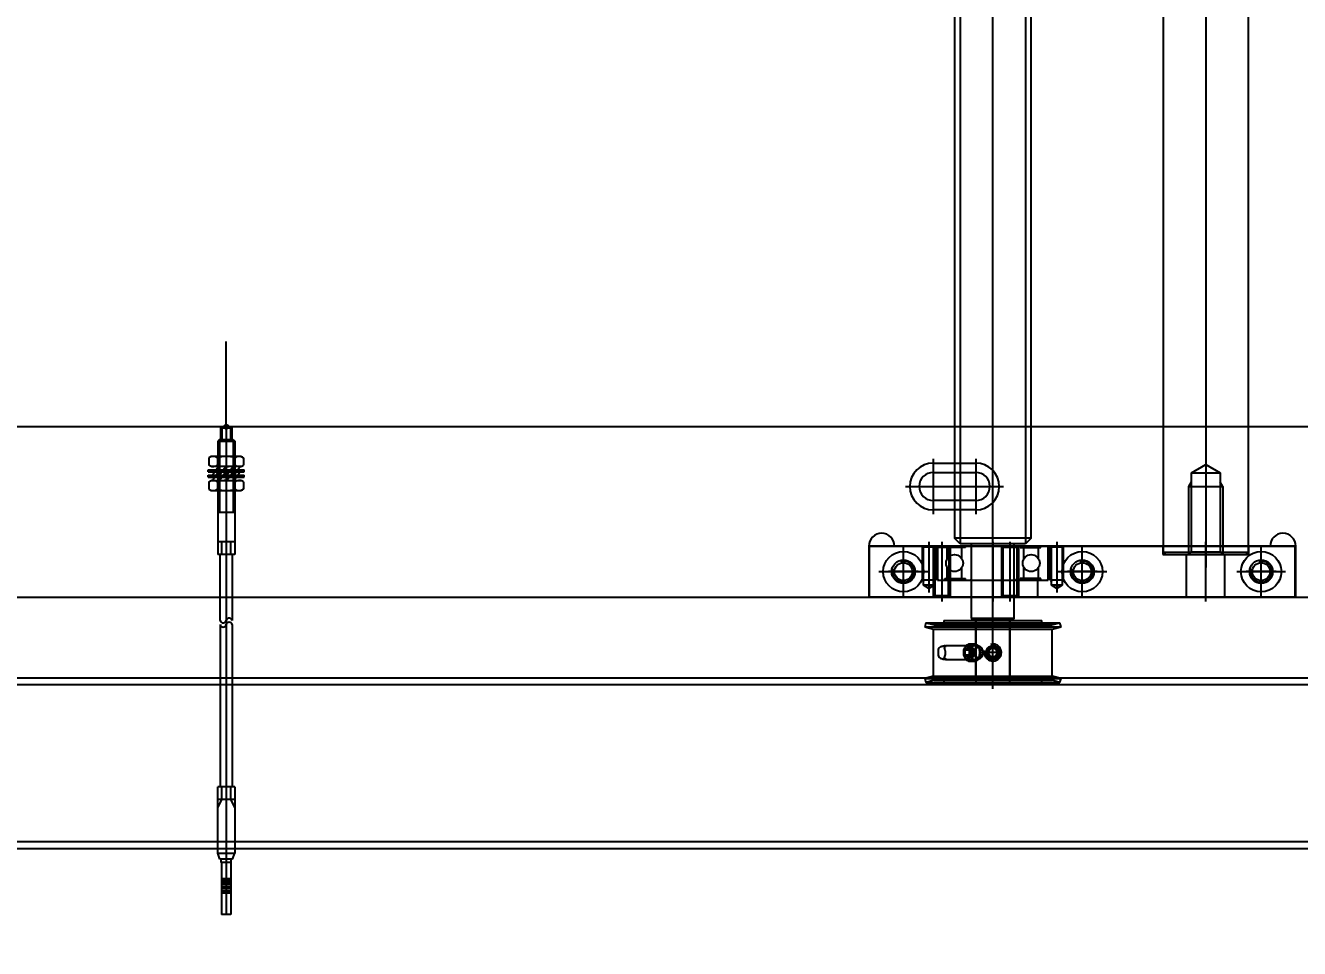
# Model space of a CAD drawing. Header units: inches. Extents: x 0 to 77285, y -118 to 40065.
# Drawn here: x 15942.5 to 16241.6, y 25312.1 to 25528.8 of the extents above; entities that cross this region are included whole.
import ezdxf

# ---------------------------------------------------------------- set-up
doc = ezdxf.new("R2010")
doc.units = ezdxf.units.IN
doc.header["$LTSCALE"] = 5
doc.header["$MEASUREMENT"] = 0
doc.layers.add('A', color=8, linetype='Continuous')
doc.styles.add('SCI', font='')
doc.styles.get('SCI').set_extended_font_data('Gulim')
doc.dimstyles.new('SCH', dxfattribs={"dimtxt": 2.5, "dimasz": 2, "dimexe": 1.25, "dimexo": 0.625, "dimtad": 1, "dimdec": 8, "dimtxsty": 'SCI', "dimcen": 2.5, "dimclrd": 4, "dimclre": 4, "dimclrt": 7, "dimadec": 8, "dimazin": 2, "dimtfac": 1, "dimtdec": 8, "dimtmove": 0, "dimatfit": 3, "dimfxl": 1, "dimarcsym": 0})

# ---------------------------------------------------------------- blocks, each defined once
blk = doc.blocks.new('A$Cc399747e')
for p, q in [((1292.71, 944.28), (1292.71, 956.48)), ((1292.71, 956.48), (1294.91, 956.48)), ((1293.81, 842), (1293.81, 956.48)), ((1294.91, 944.28), (1294.91, 956.48)), ((1292.71, 951.48), (1294.91, 951.48)), ((1292.71, 950.98), (1294.91, 950.98)), ((1292.71, 950.48), (1294.91, 950.48)), ((1292.71, 949.98), (1294.91, 949.98)), ((1292.71, 949.48), (1294.91, 949.48)), ((1292.71, 948.98), (1294.91, 948.98)), ((1292.71, 948.48), (1294.91, 948.48)), ((1292.71, 948.08), (1294.91, 948.08)), ((1292.31, 943.48), (1291.81, 942.11)), ((1292.31, 943.48), (1295.31, 943.48)), ((1292.61, 944.28), (1292.61, 943.48)), ((1292.61, 944.28), (1295.01, 944.28)), ((1295.01, 944.28), (1295.01, 943.48)), ((1295.31, 943.48), (1295.81, 942.11)), ((1295.81, 942.11), (1291.81, 942.11)), ((1291.81, 926.48), (1291.81, 942.11)), ((1295.81, 942.11), (1295.81, 926.48)), ((1292.81, 929.48), (1291.81, 931.48)), ((1295.81, 931.48), (1294.81, 929.48)), ((1291.81, 929.48), (1295.81, 929.48)), ((1292.81, 926.48), (1292.81, 929.48)), ((1294.81, 929.48), (1294.81, 926.48)), ((1291.81, 926.48), (1295.81, 926.48)), ((1292.41, 888.44), (1292.41, 926.48)), ((1295.21, 888.44), (1295.21, 926.48)), ((1098.06, 902.02), (1097.8, 901.05)), ((1129.8, 901.05), (1097.8, 901.05)), ((1097.8, 901.05), (1099.85, 900.5)), ((1098.06, 902.02), (1099.98, 901.5)), ((1129.54, 902.02), (1098.06, 902.02)), ((1127.74, 900.5), (1099.85, 900.5)), ((1099.85, 900.5), (1099.85, 889.5)), ((1127.61, 901.5), (1099.98, 901.5)), ((1125.3, 902.5), (1102.3, 902.5)), ((1102.3, 902.5), (1102.3, 902.02)), ((1102.3, 902.02), (1102.3, 901.5)), ((1109.8, 902.5), (1109.8, 887.5)), ((1109.8, 901), (1110.3, 901.5)), ((1109.8, 887.5), (1109.8, 901)), ((1117.8, 901), (1109.8, 901)), ((1110.3, 901.5), (1117.3, 901.5)), ((1113.8, 903.25), (1113.8, 886.75)), ((1117.3, 901.5), (1117.8, 901)), ((1117.8, 887.5), (1117.8, 902.5)), ((1117.8, 901), (1117.8, 887.5)), ((1125.3, 902.02), (1125.3, 902.5)), ((1125.3, 901.5), (1125.3, 902.02)), ((1127.61, 901.5), (1129.54, 902.02)), ((1127.74, 900.5), (1129.8, 901.05)), ((1127.74, 900.5), (1127.74, 889.5)), ((1129.8, 901.05), (1129.54, 902.02)), ((1111.7, 895), (1115.9, 895)), ((1112.22, 895.37), (1112.18, 895.1)), ((1112.18, 895.1), (1112.19, 894.83)), ((1112.19, 894.83), (1112.24, 894.56)), ((1112.3, 895.63), (1112.22, 895.37)), ((1112.24, 894.56), (1112.33, 894.31)), ((1112.43, 895.87), (1112.3, 895.63)), ((1112.6, 896.09), (1112.43, 895.87)), ((1112.65, 896.15), (1112.6, 896.09)), ((1112.71, 896.2), (1112.65, 896.15)), ((1112.8, 896.27), (1112.71, 896.2)), ((1112.85, 896.32), (1112.8, 896.27)), ((1113.8, 896.15), (1112.8, 895.58)), ((1112.8, 894.42), (1112.8, 895.58)), ((1112.89, 896.34), (1112.85, 896.32)), ((1112.89, 896.34), (1112.95, 896.38)), ((1112.95, 896.38), (1113.02, 896.42)), ((1113.02, 896.42), (1113.1, 896.46)), ((1113.1, 896.46), (1113.2, 896.51)), ((1113.2, 896.51), (1113.29, 896.54)), ((1113.29, 896.54), (1113.4, 896.57)), ((1113.4, 896.57), (1113.44, 896.58)), ((1113.44, 896.58), (1113.49, 896.59)), ((1113.49, 896.59), (1113.51, 896.59)), ((1113.65, 896.61), (1113.51, 896.59)), ((1113.8, 896.62), (1113.65, 896.61)), ((1113.95, 896.61), (1113.8, 896.62)), ((1114.8, 895.58), (1113.8, 896.15)), ((1114.09, 896.59), (1113.95, 896.61)), ((1114.09, 896.59), (1114.14, 896.58)), ((1114.14, 896.58), (1114.19, 896.57)), ((1114.19, 896.57), (1114.2, 896.57)), ((1114.2, 896.57), (1114.31, 896.54)), ((1114.31, 896.54), (1114.42, 896.5)), ((1114.42, 896.5), (1114.51, 896.46)), ((1114.51, 896.46), (1114.59, 896.41)), ((1114.59, 896.41), (1114.65, 896.38)), ((1114.65, 896.38), (1114.71, 896.34)), ((1114.74, 896.32), (1114.71, 896.34)), ((1114.79, 896.28), (1114.74, 896.32)), ((1114.87, 896.21), (1114.79, 896.28)), ((1114.8, 894.42), (1114.8, 895.58)), ((1114.94, 896.15), (1114.87, 896.21)), ((1115, 896.09), (1114.94, 896.15)), ((1115.13, 895.93), (1115, 896.09)), ((1115.26, 895.69), (1115.13, 895.93)), ((1115.36, 895.44), (1115.26, 895.69)), ((1115.29, 894.37), (1115.37, 894.63)), ((1115.41, 895.17), (1115.36, 895.44)), ((1115.37, 894.63), (1115.41, 894.9)), ((1115.41, 894.9), (1115.41, 895.17)), ((1116.15, 895), (1116.17, 895.26)), ((1116.15, 894.93), (1116.15, 895)), ((1116.17, 894.79), (1116.15, 894.93)), ((1116.17, 895.26), (1116.23, 895.51)), ((1116.18, 894.7), (1116.17, 894.79)), ((1116.19, 894.65), (1116.18, 894.7)), ((1116.22, 894.51), (1116.19, 894.65)), ((1116.26, 894.39), (1116.22, 894.51)), ((1116.23, 895.51), (1116.31, 895.74)), ((1116.31, 895.74), (1116.42, 895.96)), ((1116.42, 895.96), (1116.56, 896.16)), ((1116.56, 896.16), (1116.71, 896.33)), ((1116.71, 896.33), (1116.79, 896.41)), ((1116.79, 896.41), (1116.87, 896.47)), ((1116.87, 896.47), (1116.95, 896.53)), ((1117.33, 896.63), (1116.9, 896.02)), ((1116.95, 896.53), (1117.04, 896.57)), ((1117.04, 896.57), (1117.18, 896.61)), ((1117.18, 896.61), (1117.26, 896.62)), ((1124.91, 896.62), (1117.26, 896.62)), ((1117.26, 896.62), (1117.32, 896.62)), ((1117.26, 896.62), (1117.26, 896.62)), ((1117.32, 896.62), (1117.43, 896.58)), ((1117.43, 896.58), (1117.53, 896.5)), ((1117.53, 896.5), (1117.6, 896.38)), ((1117.6, 896.38), (1117.67, 896.23)), ((1117.67, 896.23), (1117.71, 896.05)), ((1117.71, 896.05), (1117.74, 895.82)), ((1117.74, 895.82), (1117.75, 895.7)), ((1117.75, 895.7), (1117.76, 895.57)), ((1117.77, 894.52), (1117.75, 894.29)), ((1117.76, 895.57), (1117.77, 895.44)), ((1117.77, 895.44), (1117.77, 895.3)), ((1117.77, 895.3), (1117.77, 895.03)), ((1117.77, 895.03), (1117.77, 894.9)), ((1117.77, 894.9), (1117.77, 894.76)), ((1117.77, 894.76), (1117.77, 894.52)), ((1119.49, 897), (1117.91, 897)), ((1118.06, 895.58), (1118.56, 896.15)), ((1118.06, 894.42), (1118.06, 895.58)), ((1118.06, 895.58), (1120.36, 895.58)), ((1118.56, 896.15), (1119.86, 896.15)), ((1118.56, 896.15), (1119.06, 895.58)), ((1119.06, 895.58), (1119.06, 894.42)), ((1119.36, 895.58), (1119.86, 896.15)), ((1119.36, 894.42), (1119.36, 895.58)), ((1119.86, 896.15), (1120.36, 895.58)), ((1120.31, 896.28), (1120.06, 896.63)), ((1120.36, 894.42), (1120.36, 895.58)), ((1124.76, 896.59), (1124.74, 896.58)), ((1124.74, 896.58), (1124.74, 896.58)), ((1124.75, 896.57), (1124.79, 896.54)), ((1124.76, 896.59), (1124.84, 896.61)), ((1124.79, 896.54), (1124.85, 896.5)), ((1124.84, 896.61), (1124.91, 896.62)), ((1124.85, 896.5), (1124.93, 896.46)), ((1124.91, 896.62), (1124.91, 896.62)), ((1124.91, 896.62), (1124.98, 896.61)), ((1124.93, 896.46), (1125.02, 896.41)), ((1124.98, 896.61), (1125.06, 896.59)), ((1124.98, 894.9), (1124.99, 895.17)), ((1125.01, 894.63), (1124.98, 894.9)), ((1124.99, 895.17), (1125.02, 895.44)), ((1125.06, 894.37), (1125.01, 894.63)), ((1125.02, 896.41), (1125.11, 896.38)), ((1125.02, 895.44), (1125.07, 895.69)), ((1125.1, 896.58), (1125.06, 896.59)), ((1125.06, 896.59), (1125.06, 896.59)), ((1125.07, 895.69), (1125.15, 895.93)), ((1125.15, 896.57), (1125.1, 896.58)), ((1125.11, 896.38), (1125.21, 896.34)), ((1125.29, 896.54), (1125.15, 896.57)), ((1125.15, 895.93), (1125.23, 896.09)), ((1125.25, 896.32), (1125.21, 896.34)), ((1125.23, 896.09), (1125.26, 896.15)), ((1125.28, 896.28), (1125.25, 896.32)), ((1125.26, 896.15), (1125.28, 896.21)), ((1125.28, 896.25), (1125.28, 896.28)), ((1125.28, 896.21), (1125.28, 896.25)), ((1125.44, 896.51), (1125.29, 896.54)), ((1125.61, 896.46), (1125.44, 896.51)), ((1125.78, 896.42), (1125.61, 896.46)), ((1125.95, 896.38), (1125.78, 896.42)), ((1126.11, 896.34), (1125.95, 896.38)), ((1126.11, 896.34), (1126.2, 896.32)), ((1126.2, 896.32), (1126.28, 896.27)), ((1126.28, 896.27), (1126.36, 896.2)), ((1126.36, 896.2), (1126.4, 896.15)), ((1126.4, 896.15), (1126.43, 896.09)), ((1126.43, 896.09), (1126.5, 895.87)), ((1126.5, 895.87), (1126.55, 895.63)), ((1126.55, 895.63), (1126.56, 895.57)), ((1126.56, 895.57), (1126.59, 895.37)), ((1126.58, 894.56), (1126.56, 894.43)), ((1126.59, 894.7), (1126.58, 894.56)), ((1126.59, 895.37), (1126.59, 895.31)), ((1126.59, 895.31), (1126.6, 895.1)), ((1126.6, 894.83), (1126.59, 894.7)), ((1126.6, 895.1), (1126.6, 894.83)), ((1112.33, 894.31), (1112.47, 894.07)), ((1112.47, 894.07), (1112.6, 893.91)), ((1112.6, 893.91), (1112.66, 893.85)), ((1112.66, 893.85), (1112.72, 893.79)), ((1112.72, 893.79), (1112.8, 893.72)), ((1112.8, 894.42), (1113.8, 893.85)), ((1112.8, 893.72), (1112.86, 893.68)), ((1112.86, 893.68), (1112.89, 893.66)), ((1112.94, 893.62), (1112.89, 893.66)), ((1113, 893.59), (1112.94, 893.62)), ((1113.08, 893.54), (1113, 893.59)), ((1113.18, 893.5), (1113.08, 893.54)), ((1113.28, 893.46), (1113.18, 893.5)), ((1113.4, 893.43), (1113.28, 893.46)), ((1113.41, 893.43), (1113.4, 893.43)), ((1113.45, 893.42), (1113.41, 893.43)), ((1113.51, 893.41), (1113.45, 893.42)), ((1113.51, 893.41), (1113.65, 893.39)), ((1113.65, 893.39), (1113.79, 893.38)), ((1113.79, 893.38), (1113.94, 893.39)), ((1113.8, 893.85), (1114.8, 894.42)), ((1113.94, 893.39), (1114.09, 893.41)), ((1114.11, 893.41), (1114.09, 893.41)), ((1114.15, 893.42), (1114.11, 893.41)), ((1114.2, 893.43), (1114.15, 893.42)), ((1114.3, 893.46), (1114.2, 893.43)), ((1114.4, 893.49), (1114.3, 893.46)), ((1114.49, 893.54), (1114.4, 893.49)), ((1114.58, 893.58), (1114.49, 893.54)), ((1114.65, 893.62), (1114.58, 893.58)), ((1114.71, 893.66), (1114.65, 893.62)), ((1114.71, 893.66), (1114.74, 893.68)), ((1114.74, 893.68), (1114.8, 893.73)), ((1114.8, 893.73), (1114.89, 893.8)), ((1114.89, 893.8), (1114.94, 893.85)), ((1114.94, 893.85), (1115, 893.91)), ((1115, 893.91), (1115.16, 894.13)), ((1115.16, 894.13), (1115.29, 894.37)), ((1116.31, 894.26), (1116.26, 894.39)), ((1116.37, 894.14), (1116.31, 894.26)), ((1116.5, 893.92), (1116.37, 894.14)), ((1116.64, 893.74), (1116.5, 893.92)), ((1116.79, 893.59), (1116.64, 893.74)), ((1116.94, 893.48), (1116.79, 893.59)), ((1116.9, 893.98), (1117.33, 893.37)), ((1117.08, 893.41), (1116.94, 893.48)), ((1117.23, 893.38), (1117.08, 893.41)), ((1117.26, 893.38), (1117.23, 893.38)), ((1117.35, 893.39), (1117.26, 893.38)), ((1117.26, 893.38), (1124.91, 893.38)), ((1117.41, 893.41), (1117.35, 893.39)), ((1117.47, 893.45), (1117.41, 893.41)), ((1117.52, 893.49), (1117.47, 893.45)), ((1117.56, 893.55), (1117.52, 893.49)), ((1117.61, 893.62), (1117.56, 893.55)), ((1117.64, 893.69), (1117.61, 893.62)), ((1117.69, 893.87), (1117.64, 893.69)), ((1117.73, 894.07), (1117.69, 893.87)), ((1117.75, 894.29), (1117.73, 894.07)), ((1117.91, 893), (1119.49, 893)), ((1118.56, 893.85), (1118.06, 894.42)), ((1118.06, 894.42), (1120.36, 894.42)), ((1119.06, 894.42), (1118.56, 893.85)), ((1118.56, 893.85), (1119.86, 893.85)), ((1119.86, 893.85), (1119.36, 894.42)), ((1120.36, 894.42), (1119.86, 893.85)), ((1120.06, 893.37), (1120.31, 893.72)), ((1124.74, 893.42), (1124.74, 893.42)), ((1124.74, 893.42), (1124.76, 893.41)), ((1124.79, 893.46), (1124.75, 893.43)), ((1124.76, 893.41), (1124.76, 893.41)), ((1124.84, 893.39), (1124.76, 893.41)), ((1124.84, 893.49), (1124.79, 893.46)), ((1124.92, 893.54), (1124.84, 893.49)), ((1124.91, 893.38), (1124.84, 893.39)), ((1124.92, 893.38), (1124.91, 893.38)), ((1125, 893.58), (1124.92, 893.54)), ((1124.99, 893.39), (1124.92, 893.38)), ((1125.06, 893.41), (1124.99, 893.39)), ((1125.1, 893.62), (1125, 893.58)), ((1125.13, 894.13), (1125.06, 894.37)), ((1125.06, 893.41), (1125.09, 893.42)), ((1125.09, 893.42), (1125.13, 893.43)), ((1125.21, 893.66), (1125.1, 893.62)), ((1125.23, 893.91), (1125.13, 894.13)), ((1125.13, 893.43), (1125.15, 893.43)), ((1125.15, 893.43), (1125.31, 893.46)), ((1125.21, 893.66), (1125.25, 893.68)), ((1125.26, 893.85), (1125.23, 893.91)), ((1125.25, 893.68), (1125.28, 893.73)), ((1125.27, 893.8), (1125.26, 893.85)), ((1125.28, 893.75), (1125.27, 893.8)), ((1125.28, 893.73), (1125.28, 893.75)), ((1125.31, 893.46), (1125.47, 893.5)), ((1125.47, 893.5), (1125.64, 893.54)), ((1125.64, 893.54), (1125.81, 893.59)), ((1125.81, 893.59), (1125.96, 893.62)), ((1125.96, 893.62), (1126.11, 893.66)), ((1126.19, 893.68), (1126.11, 893.66)), ((1126.27, 893.72), (1126.19, 893.68)), ((1126.35, 893.79), (1126.27, 893.72)), ((1126.4, 893.85), (1126.35, 893.79)), ((1126.43, 893.91), (1126.4, 893.85)), ((1126.48, 894.07), (1126.43, 893.91)), ((1126.54, 894.31), (1126.48, 894.07)), ((1126.55, 894.34), (1126.54, 894.31)), ((1126.56, 894.43), (1126.55, 894.34)), ((1099.85, 889.5), (1097.8, 888.95)), ((1129.8, 888.95), (1097.8, 888.95)), ((1097.8, 888.95), (1098.06, 887.98)), ((1099.98, 888.5), (1098.06, 887.98)), ((1127.74, 889.5), (1099.85, 889.5)), ((1127.61, 888.5), (1099.98, 888.5)), ((1102.3, 888.5), (1102.3, 887.98)), ((1125.3, 887.98), (1125.3, 888.5)), ((1129.54, 887.98), (1127.61, 888.5)), ((1129.8, 888.95), (1127.74, 889.5)), ((1129.54, 887.98), (1129.8, 888.95)), ((1129.54, 887.98), (1098.06, 887.98)), ((1102.3, 887.98), (1102.3, 887.5)), ((1125.3, 887.5), (1102.3, 887.5)), ((1108.8, 887), (1109.3, 887.5)), ((1108.8, 887), (1118.8, 887)), ((1108.8, 887), (1108.8, 869.5)), ((1109.3, 887.5), (1118.3, 887.5)), ((1117.8, 887.5), (1109.8, 887.5)), ((1118.3, 887.5), (1118.8, 887)), ((1118.8, 887), (1118.8, 869.5)), ((1125.3, 887.5), (1125.3, 887.98)), ((1292.41, 872), (1292.41, 887.46)), ((1295.21, 887.46), (1295.21, 872)), ((1063.8, 883), (1063.8, 869)), ((1109.8, 869), (1109.8, 883)), ((1113.8, 869), (1113.8, 883)), ((1125.8, 869), (1125.8, 883)), ((1447.8, 882), (400.8, 882)), ((1042.7, 882), (1042.7, 870)), ((1042.8, 882), (1042.8, 870)), ((1142.8, 882), (1042.8, 882)), ((1042.8, 882), (1042.8, 870)), ((1042.8, 882), (1142.8, 882)), ((1050.8, 881.75), (1050.8, 870.25)), ((1050.8, 879.5), (1050.8, 872.5)), ((1059.3, 882), (1059.3, 872)), ((1068.3, 882), (1068.3, 872)), ((1092.8, 881.75), (1092.8, 870.25)), ((1092.8, 879.5), (1092.8, 872.5)), ((1097.55, 879.2), (1098.8, 879.92)), ((1098.8, 869), (1098.8, 880.92)), ((1098.8, 879.92), (1100.05, 879.2)), ((1103.3, 878), (1103.3, 882)), ((1107.8, 870), (1107.8, 882)), ((1108.15, 881.65), (1107.8, 882)), ((1108.15, 881.65), (1111.45, 881.65)), ((1108.15, 870.35), (1108.15, 881.65)), ((1111.45, 881.65), (1111.8, 882)), ((1111.45, 870.35), (1111.45, 881.65)), ((1111.8, 870), (1111.8, 882)), ((1123.8, 870), (1123.8, 882)), ((1124.15, 881.65), (1123.8, 882)), ((1124.15, 881.65), (1127.45, 881.65)), ((1124.15, 870.35), (1124.15, 881.65)), ((1124.3, 878), (1124.3, 882)), ((1127.45, 881.65), (1127.8, 882)), ((1127.45, 870.35), (1127.45, 881.65)), ((1127.55, 879.2), (1128.8, 879.92)), ((1127.8, 870), (1127.8, 882)), ((1128.8, 869), (1128.8, 880.92)), ((1128.8, 879.92), (1130.05, 879.2)), ((1134.8, 881.75), (1134.8, 870.25)), ((1134.8, 879.5), (1134.8, 872.5)), ((1142.8, 882), (1142.8, 870)), ((1142.8, 882), (1142.8, 870)), ((1142.9, 870), (1142.9, 882)), ((1097.3, 878), (1097.55, 878.43)), ((1097.3, 870), (1097.3, 878)), ((1097.3, 878), (1100.3, 878)), ((1097.55, 870.25), (1097.55, 879.2)), ((1097.55, 879.2), (1100.05, 879.2)), ((1100.05, 879.2), (1100.05, 870.25)), ((1100.3, 878), (1100.05, 878.43)), ((1100.3, 878), (1100.3, 870)), ((1126.8, 878), (1100.8, 878)), ((1100.8, 870), (1100.8, 878)), ((1100.8, 877.7), (1100.8, 870.3)), ((1126.5, 878), (1101.1, 878)), ((1102.5, 878), (1102.5, 877.63)), ((1102.5, 877.91), (1102.5, 877.63)), ((1102.5, 877.91), (1107.4, 877.91)), ((1102.5, 877.63), (1107.4, 877.63)), ((1103.07, 877.63), (1103.07, 875.01)), ((1106.51, 877.63), (1106.51, 875.03)), ((1107.4, 878), (1107.4, 877.63)), ((1107.4, 877.91), (1107.4, 877.63)), ((1108.8, 877.7), (1108.8, 870.3)), ((1113.8, 879), (1113.8, 869)), ((1118.8, 877.7), (1118.8, 870.3)), ((1120.2, 878), (1120.2, 877.63)), ((1120.2, 877.91), (1120.2, 877.63)), ((1125.1, 877.91), (1120.2, 877.91)), ((1125.1, 877.63), (1120.2, 877.63)), ((1121.08, 877.63), (1121.08, 875.03)), ((1124.52, 877.63), (1124.52, 875.01)), ((1125.1, 878), (1125.1, 877.63)), ((1125.1, 877.91), (1125.1, 877.63)), ((1126.8, 870), (1126.8, 878)), ((1126.8, 877.7), (1126.8, 870.3)), ((1127.3, 878), (1127.55, 878.43)), ((1127.3, 870), (1127.3, 878)), ((1127.3, 878), (1130.3, 878)), ((1127.55, 870.25), (1127.55, 879.2)), ((1127.55, 879.2), (1130.05, 879.2)), ((1130.05, 879.2), (1130.05, 870.25)), ((1130.3, 878), (1130.05, 878.43)), ((1130.3, 878), (1130.3, 870)), ((1056.55, 876), (1045.05, 876)), ((1047.3, 876), (1054.3, 876)), ((1063.8, 137), (1063.8, 875)), ((1098.55, 876), (1087.05, 876)), ((1089.3, 876), (1096.3, 876)), ((1140.55, 876), (1129.05, 876)), ((1131.3, 876), (1138.3, 876)), ((1073.9, 872), (1053.7, 872)), ((1053.7, 872), (1053.7, 870)), ((1054.3, 872), (1053.8, 871.5)), ((1053.8, 871.5), (1073.8, 871.5)), ((1053.8, 871.5), (1053.8, 140.5)), ((1073.3, 872), (1054.3, 872)), ((1060.42, 871.38), (1059.8, 872)), ((1059.8, 856), (1059.8, 872)), ((1067.17, 871.38), (1060.42, 871.38)), ((1060.42, 852.8), (1060.42, 871.38)), ((1067.8, 872), (1067.17, 871.38)), ((1067.17, 871.38), (1067.17, 852.8)), ((1067.8, 872), (1067.8, 856)), ((1073.8, 871.5), (1073.3, 872)), ((1073.8, 140.5), (1073.8, 871.5)), ((1073.9, 870), (1073.9, 872)), ((1103.07, 872.99), (1103.07, 870.37)), ((1106.51, 872.97), (1106.51, 870.37)), ((1121.08, 872.97), (1121.08, 870.37)), ((1124.52, 872.99), (1124.52, 870.37)), ((1291.81, 872), (1295.81, 872)), ((1291.81, 845.4), (1291.81, 872)), ((1292.81, 869), (1292.81, 872)), ((1294.81, 872), (1294.81, 869)), ((1295.81, 845.4), (1295.81, 872)), ((1142.8, 870), (1042.8, 870)), ((1042.8, 870), (1142.8, 870)), ((1048.7, 870), (1136.9, 870)), ((1097.3, 870), (1097.55, 870.25)), ((1097.55, 870.25), (1100.05, 870.25)), ((1100.05, 870.25), (1100.3, 870)), ((1126.5, 870), (1101.1, 870)), ((1102.5, 870.37), (1102.5, 870.09)), ((1107.4, 870.37), (1102.5, 870.37)), ((1102.5, 870.37), (1102.5, 870)), ((1107.4, 870.09), (1102.5, 870.09)), ((1104.8, 868.15), (1106.15, 869.5)), ((1104.8, 868.15), (1104.8, 148.85)), ((1104.8, 868.15), (1122.8, 868.15)), ((1106.15, 147.5), (1106.15, 869.5)), ((1106.15, 869.5), (1121.44, 869.5)), ((1107.4, 870.37), (1107.4, 870)), ((1107.4, 870.37), (1107.4, 870.09)), ((1107.8, 870), (1108.15, 870.35)), ((1108.15, 870.35), (1111.45, 870.35)), ((1111.8, 870), (1111.45, 870.35)), ((1120.2, 870.37), (1120.2, 870)), ((1120.2, 870.37), (1120.2, 870.09)), ((1120.2, 870.37), (1125.1, 870.37)), ((1120.2, 870.09), (1125.1, 870.09)), ((1121.44, 147.5), (1121.44, 869.5)), ((1121.44, 869.5), (1122.8, 868.15)), ((1122.8, 148.85), (1122.8, 868.15)), ((1123.8, 870), (1124.15, 870.35)), ((1124.15, 870.35), (1127.45, 870.35)), ((1125.1, 870.37), (1125.1, 870.09)), ((1125.1, 870.37), (1125.1, 870)), ((1127.3, 870), (1127.55, 870.25)), ((1127.8, 870), (1127.45, 870.35)), ((1127.55, 870.25), (1130.05, 870.25)), ((1130.05, 870.25), (1130.3, 870)), ((1291.81, 869), (1295.81, 869)), ((1117.8, 849.5), (1117.8, 862.5)), ((1122.8, 849.5), (1122.8, 862.5)), ((1127.8, 849.5), (1127.8, 862.5)), ((1295.81, 862), (1291.81, 862)), ((1292.21, 845), (1292.21, 862)), ((1295.41, 845), (1295.41, 862)), ((1117.8, 861.5), (1127.8, 861.5)), ((1117.8, 859.3), (1127.8, 859.3)), ((1059.8, 856), (1060.42, 854.92)), ((1067.8, 856), (1059.8, 856)), ((1067.8, 856), (1067.17, 854.92)), ((1134.3, 856), (1111.3, 856)), ((1289.77, 856.66), (1290.31, 856.98)), ((1289.77, 854.89), (1289.77, 856.66)), ((1297.31, 856.98), (1290.31, 856.98)), ((1291.79, 854.58), (1291.79, 856.66)), ((1295.83, 854.58), (1295.83, 856.66)), ((1297.85, 856.66), (1297.31, 856.98)), ((1297.85, 854.89), (1297.85, 856.66)), ((1063.8, 850.85), (1060.42, 852.8)), ((1067.17, 852.8), (1060.42, 852.8)), ((1067.17, 852.8), (1063.8, 850.85)), ((1127.8, 852.7), (1117.8, 852.7)), ((1298.06, 853.8), (1289.56, 853.8)), ((1289.56, 853.8), (1289.56, 853.35)), ((1298.06, 853.35), (1289.56, 853.35)), ((1298.06, 852.58), (1289.56, 852.58)), ((1289.56, 852.58), (1289.56, 852.13)), ((1289.77, 854.89), (1290.31, 854.58)), ((1297.31, 854.58), (1290.31, 854.58)), ((1291.87, 854.45), (1290.65, 852.7)), ((1291.87, 853.22), (1290.65, 851.48)), ((1293.57, 854.45), (1292.35, 852.7)), ((1293.57, 853.22), (1292.35, 851.48)), ((1295.27, 854.45), (1294.05, 852.7)), ((1295.27, 853.22), (1294.07, 851.5)), ((1296.97, 854.45), (1295.75, 852.7)), ((1296.97, 853.22), (1295.76, 851.5)), ((1297.85, 854.89), (1297.31, 854.58)), ((1298.06, 853.8), (1298.06, 853.35)), ((1298.06, 852.58), (1298.06, 852.13)), ((1127.8, 850.5), (1117.8, 850.5)), ((1298.06, 852.13), (1289.56, 852.13)), ((1290.31, 851.35), (1289.77, 851.04)), ((1289.77, 849.26), (1289.77, 851.04)), ((1290.31, 851.35), (1297.31, 851.35)), ((1291.79, 849.26), (1291.79, 851.35)), ((1295.83, 849.26), (1295.83, 851.35)), ((1297.31, 851.35), (1297.85, 851.04)), ((1297.85, 849.26), (1297.85, 851.04)), ((1290.31, 848.95), (1289.77, 849.26)), ((1290.31, 848.95), (1297.31, 848.95)), ((1297.31, 848.95), (1297.85, 849.26)), ((1295.81, 845.4), (1291.81, 845.4)), ((1292.21, 845), (1291.81, 845.4)), ((1295.41, 845), (1292.21, 845)), ((1292.51, 842.2), (1292.51, 845)), ((1292.77, 842), (1292.77, 845)), ((1294.85, 842), (1294.85, 845)), ((1295.11, 842.2), (1295.11, 845)), ((1295.41, 845), (1295.81, 845.4)), ((405.8, 842), (1442.8, 842)), ((1295.11, 842.2), (1292.51, 842.2)), ((1292.51, 842.2), (1292.71, 842)), ((1294.91, 842), (1292.71, 842)), ((1293.81, 842), (1293.81, 822)), ((1295.11, 842.2), (1294.91, 842))]:
    blk.add_line(p, q)
at = {"ltscale": 5}
for p, q in [((1573.29, 941), (258.29, 941)), ((258.29, 939.4), (1573.29, 939.4)), ((258.29, 902.6), (1573.29, 902.6)), ((258.29, 901), (1573.29, 901))]:
    blk.add_line(p, q, dxfattribs=at)
at = {"ltscale": 3}
blk.add_line((1113.8, 903.5), (1113.8, 95.5), dxfattribs=at)
for centre, radius in [((1113.8, 895), 1.25), ((1113.8, 895), 1), ((1050.8, 876), 4.75), ((1092.8, 876), 4.75), ((1134.8, 876), 4.75), ((1050.8, 876), 2.75), ((1050.8, 876), 2.1), ((1092.8, 876), 2.75), ((1092.8, 876), 2.1), ((1134.8, 876), 2.75), ((1134.8, 876), 2.1), ((1104.8, 874), 2), ((1122.8, 874), 2), ((1293.81, 842), 0.5)]:
    blk.add_circle(centre, radius)
for centre, radius, start, end in [((1113.8, 895), 2, 345, 285), ((1113.8, 895), 1.57, 345, 285), ((1294.51, 888.29), 0.714, 11.3805, 168.6195), ((1293.11, 888.58), 0.714, 191.3805, 348.6195), ((1293.11, 887.6), 0.714, 191.3805, 348.6195), ((1294.51, 887.32), 0.714, 11.3805, 168.6195), ((1050.8, 876), 2.5, 345, 285), ((1092.8, 876), 2.5, 345, 285), ((1101.1, 877.7), 0.3, 90, 180), ((1108.5, 877.7), 0.3, 0, 90), ((1119.1, 877.7), 0.3, 90, 180), ((1126.5, 877.7), 0.3, 0, 90), ((1134.8, 876), 2.5, 345, 285), ((1045.7, 870), 3, 180, 0), ((1101.1, 870.3), 0.3, 180, 270), ((1108.5, 870.3), 0.3, 270, 0), ((1119.1, 870.3), 0.3, 180, 270), ((1126.5, 870.3), 0.3, 270, 0), ((1139.9, 870), 3, 180, 0), ((1117.8, 856), 5.5, 90, 270), ((1117.8, 856), 3.3, 90, 270), ((1127.8, 856), 5.5, 270, 90), ((1127.8, 856), 3.3, 270, 90), ((1290.78, 855.19), 1.79, 55.6165, 115.6171), ((1293.81, 850.29), 6.69, 72.4128, 107.587), ((1296.84, 855.19), 1.79, 64.3831, 124.3833), ((1290.78, 856.36), 1.79, 244.3829, 304.3835), ((1293.81, 861.26), 6.69, 252.413, 287.5872), ((1296.84, 856.36), 1.79, 235.6167, 295.6169), ((1290.78, 849.56), 1.79, 55.6156, 115.6184), ((1293.81, 844.66), 6.69, 72.412, 107.5881), ((1296.84, 849.56), 1.79, 64.3821, 124.3845), ((1290.78, 850.74), 1.79, 244.3816, 304.3844), ((1293.81, 855.64), 6.69, 252.4119, 287.588), ((1296.84, 850.74), 1.79, 235.6155, 295.6179)]:
    blk.add_arc(centre, radius, start, end)
for centre, major_axis in [((1117.26, 895), (0, 1.25)), ((1117.91, 895), (0, 2)), ((1118.56, 895), (0, 1)), ((1119.49, 895), (0, 2)), ((1119.86, 895), (0, 1.57))]:
    blk.add_ellipse(centre, major_axis=major_axis, ratio=0.5)
blk = doc.blocks.new('*D366')
at = {"color": 4, "lineweight": -2, "transparency": 16777216}
for p, q in [((12554.65, 23925.55), (12554.65, 28076.14)), ((17979.65, 23925.05), (17979.65, 28076.14)), ((12714.65, 27976.14), (17819.65, 27976.14))]:
    blk.add_line(p, q, dxfattribs=at)
at = {"color": 4, "transparency": 16777216}
for points in [[(12714.65, 28002.81), (12714.65, 27949.48), (12554.65, 27976.14)], [(17819.65, 28002.81), (17819.65, 27949.48), (17979.65, 27976.14)]]:
    blk.add_solid(points, dxfattribs=at)
at = {"layer": 'Defpoints', "color": 0, "transparency": 16777216}
for p in [(17979.65, 27976.14), (12554.65, 23875.55), (17979.65, 23875.05)]:
    blk.add_point(p, dxfattribs=at)
at = {"color": 7, "transparency": 16777216, "insert": (15267.15, 28128.81), "char_height": 200, "attachment_point": 5, "style": 'SCI'}
blk.add_mtext('5425', dxfattribs=at)
blk = doc.blocks.new('*D367')
at = {"color": 4, "lineweight": -2, "transparency": 16777216}
for p, q in [((12554.65, 23925.55), (12554.65, 29140.68)), ((21064.65, 23433.05), (21064.65, 29140.68)), ((12714.65, 29040.68), (20904.65, 29040.68))]:
    blk.add_line(p, q, dxfattribs=at)
at = {"color": 4, "transparency": 16777216}
for points in [[(12714.65, 29067.34), (12714.65, 29014.01), (12554.65, 29040.68)], [(20904.65, 29067.34), (20904.65, 29014.01), (21064.65, 29040.68)]]:
    blk.add_solid(points, dxfattribs=at)
at = {"layer": 'Defpoints', "color": 0, "transparency": 16777216}
for p in [(21064.65, 29040.68), (12554.65, 23875.55), (21064.65, 23383.05)]:
    blk.add_point(p, dxfattribs=at)
at = {"color": 7, "transparency": 16777216, "insert": (16809.65, 29193.47), "char_height": 200, "attachment_point": 5, "style": 'SCI'}
blk.add_mtext('8510', dxfattribs=at)
blk = doc.blocks.new('*D374')
at = {"color": 4, "lineweight": -2, "transparency": 16777216}
for p, q in [((12554.65, 23925.55), (12554.65, 30215.88)), ((37924.65, 23433.05), (37924.65, 30215.88)), ((12714.65, 30115.88), (37764.65, 30115.88))]:
    blk.add_line(p, q, dxfattribs=at)
at = {"color": 4, "transparency": 16777216}
for points in [[(12714.65, 30142.54), (12714.65, 30089.21), (12554.65, 30115.88)], [(37764.65, 30142.54), (37764.65, 30089.21), (37924.65, 30115.88)]]:
    blk.add_solid(points, dxfattribs=at)
at = {"layer": 'Defpoints', "color": 0, "transparency": 16777216}
for p in [(37924.65, 30115.88), (12554.65, 23875.55), (37924.65, 23383.05)]:
    blk.add_point(p, dxfattribs=at)
at = {"color": 7, "transparency": 16777216, "insert": (25239.65, 30268.54), "char_height": 200, "attachment_point": 5, "style": 'SCI'}
blk.add_mtext('25370', dxfattribs=at)

msp = doc.modelspace()

# ---------------------------------------------------------------- block references
at = {"layer": 'A', "rotation": 180}
msp.add_blockref('A$Cc399747e', (17283.44187244, 26276.55060516), dxfattribs=at)

# ---------------------------------------------------------------- dimensions: what is measured, and where the dimension line sits
for base, p2, picture, middle in [((37924.649780898, 30115.8761734788), (37924.649780898, 23383.0504762948), '*D374', (25239.649780898, 30268.5392893244)), ((21064.649780898, 29040.6754827387), (21064.649780898, 23383.0504762948), '*D367', (16809.649780898, 29193.4717543765)), ((17979.649780898, 27976.1433020648), (17979.649780898, 23875.0504762948), '*D366', (15267.149780898, 28128.8064179103))]:
    dim = msp.add_linear_dim(base=base, p1=(12554.649780898, 23875.5504762968), p2=p2, dimstyle='SCH', override={"dimscale": 80})
    dim.commit()
    dim.dimension.update_dxf_attribs({"geometry": picture, "text_midpoint": middle})

doc.saveas('drawing.dxf')
